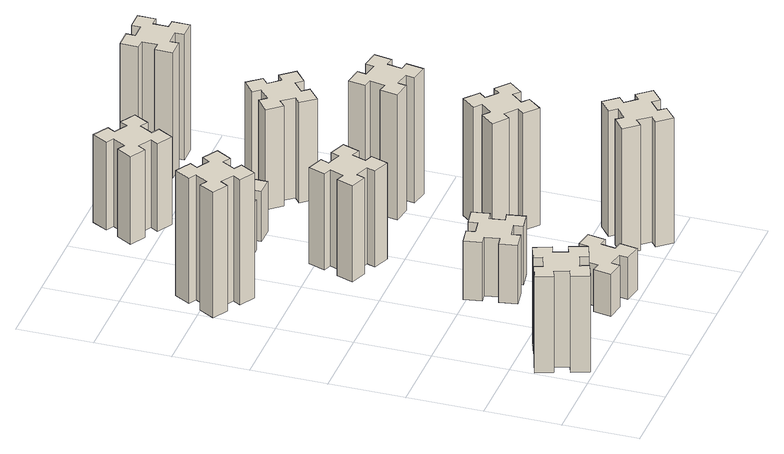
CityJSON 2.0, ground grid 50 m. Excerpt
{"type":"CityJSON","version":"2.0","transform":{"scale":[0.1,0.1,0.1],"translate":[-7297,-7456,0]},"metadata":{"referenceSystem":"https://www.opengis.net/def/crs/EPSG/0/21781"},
"CityObjects":{
"building1":{"type":"Building","attributes":{"class":"1000","function":"1000","usage":"1000","yearOfConstruction":2016,"roofType":"1000","measuredHeight":69,"storeysAboveGround":30,"storeysBelowGround":0},"geometry":[{"type":"Solid","lod":"1","boundaries":[[[[0,1,2,3,4,5,6,7,8,9,10,11,12,13,14,15,16,17,18,19]],[[17,16,20,21]],[[16,15,22,20]],[[15,14,23,22]],[[14,13,24,23]],[[13,12,25,24]],[[12,11,26,25]],[[11,10,27,26]],[[10,9,28,27]],[[9,8,29,28]],[[8,7,30,29]],[[7,6,31,30]],[[6,5,32,31]],[[5,4,33,32]],[[4,3,34,33]],[[3,2,35,34]],[[2,1,36,35]],[[1,0,37,36]],[[0,19,38,37]],[[19,18,39,38]],[[18,17,21,39]],[[24,25,26,27,28,29,30,31,32,33,34,35,36,37,38,39,21,20,22,23]]]]}]},
"building2":{"type":"Building","attributes":{"class":"1000","function":"1000","usage":"1000","yearOfConstruction":2016,"roofType":"1000","measuredHeight":90,"storeysAboveGround":30,"storeysBelowGround":0},"geometry":[{"type":"Solid","lod":"1","boundaries":[[[[40,41,42,43,44,45,46,47,48,49,50,51,52,53,54,55,56,57,58,59]],[[57,56,60,61]],[[56,55,62,60]],[[55,54,63,62]],[[54,53,64,63]],[[53,52,65,64]],[[52,51,66,65]],[[51,50,67,66]],[[50,49,68,67]],[[49,48,69,68]],[[48,47,70,69]],[[47,46,71,70]],[[46,45,72,71]],[[45,44,73,72]],[[44,43,74,73]],[[43,42,75,74]],[[42,41,76,75]],[[41,40,77,76]],[[40,59,78,77]],[[59,58,79,78]],[[58,57,61,79]],[[64,65,66,67,68,69,70,71,72,73,74,75,76,77,78,79,61,60,62,63]]]]}]},
"building3":{"type":"Building","attributes":{"class":"1000","function":"1000","usage":"1000","yearOfConstruction":2016,"roofType":"1000","measuredHeight":30,"storeysAboveGround":30,"storeysBelowGround":0},"geometry":[{"type":"Solid","lod":"1","boundaries":[[[[80,81,82,83,84,85,86,87,88,89,90,91,92,93,94,95,96,97,98,99]],[[97,96,100,101]],[[96,95,102,100]],[[95,94,103,102]],[[94,93,104,103]],[[93,92,105,104]],[[92,91,106,105]],[[91,90,107,106]],[[90,89,108,107]],[[89,88,109,108]],[[88,87,110,109]],[[87,86,111,110]],[[86,85,112,111]],[[85,84,113,112]],[[84,83,114,113]],[[83,82,115,114]],[[82,81,116,115]],[[81,80,117,116]],[[80,99,118,117]],[[99,98,119,118]],[[98,97,101,119]],[[104,105,106,107,108,109,110,111,112,113,114,115,116,117,118,119,101,100,102,103]]]]}]},
"building4":{"type":"Building","attributes":{"class":"1000","function":"1000","usage":"1000","yearOfConstruction":2016,"roofType":"1000","measuredHeight":42,"storeysAboveGround":30,"storeysBelowGround":0},"geometry":[{"type":"Solid","lod":"1","boundaries":[[[[120,121,122,123,124,125,126,127,128,129,130,131,132,133,134,135,136,137,138,139]],[[137,136,140,141]],[[136,135,142,140]],[[135,134,143,142]],[[134,133,144,143]],[[133,132,145,144]],[[132,131,146,145]],[[131,130,147,146]],[[130,129,148,147]],[[129,128,149,148]],[[128,127,150,149]],[[127,126,151,150]],[[126,125,152,151]],[[125,124,153,152]],[[124,123,154,153]],[[123,122,155,154]],[[122,121,156,155]],[[121,120,157,156]],[[120,139,158,157]],[[139,138,159,158]],[[138,137,141,159]],[[144,145,146,147,148,149,150,151,152,153,154,155,156,157,158,159,141,140,142,143]]]]}]},
"building5":{"type":"Building","attributes":{"class":"1000","function":"1000","usage":"1000","yearOfConstruction":2016,"roofType":"1000","measuredHeight":69,"storeysAboveGround":30,"storeysBelowGround":0},"geometry":[{"type":"Solid","lod":"1","boundaries":[[[[160,161,162,163,164,165,166,167,168,169,170,171,172,173,174,175,176,177,178,179]],[[177,176,180,181]],[[176,175,182,180]],[[175,174,183,182]],[[174,173,184,183]],[[173,172,185,184]],[[172,171,186,185]],[[171,170,187,186]],[[170,169,188,187]],[[169,168,189,188]],[[168,167,190,189]],[[167,166,191,190]],[[166,165,192,191]],[[165,164,193,192]],[[164,163,194,193]],[[163,162,195,194]],[[162,161,196,195]],[[161,160,197,196]],[[160,179,198,197]],[[179,178,199,198]],[[178,177,181,199]],[[184,185,186,187,188,189,190,191,192,193,194,195,196,197,198,199,181,180,182,183]]]]}]},
"building6":{"type":"Building","attributes":{"class":"1000","function":"1000","usage":"1000","yearOfConstruction":2016,"roofType":"1000","measuredHeight":36,"storeysAboveGround":30,"storeysBelowGround":0},"geometry":[{"type":"Solid","lod":"1","boundaries":[[[[200,201,202,203,204,205,206,207,208,209,210,211,212,213,214,215,216,217,218,219]],[[217,216,220,221]],[[216,215,222,220]],[[215,214,223,222]],[[214,213,224,223]],[[213,212,225,224]],[[212,211,226,225]],[[211,210,227,226]],[[210,209,228,227]],[[209,208,229,228]],[[208,207,230,229]],[[207,206,231,230]],[[206,205,232,231]],[[205,204,233,232]],[[204,203,234,233]],[[203,202,235,234]],[[202,201,236,235]],[[201,200,237,236]],[[200,219,238,237]],[[219,218,239,238]],[[218,217,221,239]],[[224,225,226,227,228,229,230,231,232,233,234,235,236,237,238,239,221,220,222,223]]]]}]},
"building7":{"type":"Building","attributes":{"class":"1000","function":"1000","usage":"1000","yearOfConstruction":2016,"roofType":"1000","measuredHeight":90,"storeysAboveGround":30,"storeysBelowGround":0},"geometry":[{"type":"Solid","lod":"1","boundaries":[[[[240,241,242,243,244,245,246,247,248,249,250,251,252,253,254,255,256,257,258,259]],[[257,256,260,261]],[[256,255,262,260]],[[255,254,263,262]],[[254,253,264,263]],[[253,252,265,264]],[[252,251,266,265]],[[251,250,267,266]],[[250,249,268,267]],[[249,248,269,268]],[[248,247,270,269]],[[247,246,271,270]],[[246,245,272,271]],[[245,244,273,272]],[[244,243,274,273]],[[243,242,275,274]],[[242,241,276,275]],[[241,240,277,276]],[[240,259,278,277]],[[259,258,279,278]],[[258,257,261,279]],[[264,265,266,267,268,269,270,271,272,273,274,275,276,277,278,279,261,260,262,263]]]]}]},
"building8":{"type":"Building","attributes":{"class":"1000","function":"1000","usage":"1000","yearOfConstruction":2016,"roofType":"1000","measuredHeight":63,"storeysAboveGround":30,"storeysBelowGround":0},"geometry":[{"type":"Solid","lod":"1","boundaries":[[[[280,281,282,283,284,285,286,287,288,289,290,291,292,293,294,295,296,297,298,299]],[[297,296,300,301]],[[296,295,302,300]],[[295,294,303,302]],[[294,293,304,303]],[[293,292,305,304]],[[292,291,306,305]],[[291,290,307,306]],[[290,289,308,307]],[[289,288,309,308]],[[288,287,310,309]],[[287,286,311,310]],[[286,285,312,311]],[[285,284,313,312]],[[284,283,314,313]],[[283,282,315,314]],[[282,281,316,315]],[[281,280,317,316]],[[280,299,318,317]],[[299,298,319,318]],[[298,297,301,319]],[[304,305,306,307,308,309,310,311,312,313,314,315,316,317,318,319,301,300,302,303]]]]}]},
"building9":{"type":"Building","attributes":{"class":"1000","function":"1000","usage":"1000","yearOfConstruction":2016,"roofType":"1000","measuredHeight":84,"storeysAboveGround":30,"storeysBelowGround":0},"geometry":[{"type":"Solid","lod":"1","boundaries":[[[[320,321,322,323,324,325,326,327,328,329,330,331,332,333,334,335,336,337,338,339]],[[337,336,340,341]],[[336,335,342,340]],[[335,334,343,342]],[[334,333,344,343]],[[333,332,345,344]],[[332,331,346,345]],[[331,330,347,346]],[[330,329,348,347]],[[329,328,349,348]],[[328,327,350,349]],[[327,326,351,350]],[[326,325,352,351]],[[325,324,353,352]],[[324,323,354,353]],[[323,322,355,354]],[[322,321,356,355]],[[321,320,357,356]],[[320,339,358,357]],[[339,338,359,358]],[[338,337,341,359]],[[344,345,346,347,348,349,350,351,352,353,354,355,356,357,358,359,341,340,342,343]]]]}]},
"building10":{"type":"Building","attributes":{"class":"1000","function":"1000","usage":"1000","yearOfConstruction":2016,"roofType":"1000","measuredHeight":90,"storeysAboveGround":30,"storeysBelowGround":0},"geometry":[{"type":"Solid","lod":"1","boundaries":[[[[360,361,362,363,364,365,366,367,368,369,370,371,372,373,374,375,376,377,378,379]],[[377,376,380,381]],[[376,375,382,380]],[[375,374,383,382]],[[374,373,384,383]],[[373,372,385,384]],[[372,371,386,385]],[[371,370,387,386]],[[370,369,388,387]],[[369,368,389,388]],[[368,367,390,389]],[[367,366,391,390]],[[366,365,392,391]],[[365,364,393,392]],[[364,363,394,393]],[[363,362,395,394]],[[362,361,396,395]],[[361,360,397,396]],[[360,379,398,397]],[[379,378,399,398]],[[378,377,381,399]],[[384,385,386,387,388,389,390,391,392,393,394,395,396,397,398,399,381,380,382,383]]]]}]},
"building11":{"type":"Building","attributes":{"class":"1000","function":"1000","usage":"1000","yearOfConstruction":2016,"roofType":"1000","measuredHeight":72,"storeysAboveGround":30,"storeysBelowGround":0},"geometry":[{"type":"Solid","lod":"1","boundaries":[[[[400,401,402,403,404,405,406,407,408,409,410,411,412,413,414,415,416,417,418,419]],[[417,416,420,421]],[[416,415,422,420]],[[415,414,423,422]],[[414,413,424,423]],[[413,412,425,424]],[[412,411,426,425]],[[411,410,427,426]],[[410,409,428,427]],[[409,408,429,428]],[[408,407,430,429]],[[407,406,431,430]],[[406,405,432,431]],[[405,404,433,432]],[[404,403,434,433]],[[403,402,435,434]],[[402,401,436,435]],[[401,400,437,436]],[[400,419,438,437]],[[419,418,439,438]],[[418,417,421,439]],[[424,425,426,427,428,429,430,431,432,433,434,435,436,437,438,439,421,420,422,423]]]]}]},
"building12":{"type":"Building","attributes":{"class":"1000","function":"1000","usage":"1000","yearOfConstruction":2016,"roofType":"1000","measuredHeight":90,"storeysAboveGround":30,"storeysBelowGround":0},"geometry":[{"type":"Solid","lod":"1","boundaries":[[[[440,441,442,443,444,445,446,447,448,449,450,451,452,453,454,455,456,457,458,459]],[[457,456,460,461]],[[456,455,462,460]],[[455,454,463,462]],[[454,453,464,463]],[[453,452,465,464]],[[452,451,466,465]],[[451,450,467,466]],[[450,449,468,467]],[[449,448,469,468]],[[448,447,470,469]],[[447,446,471,470]],[[446,445,472,471]],[[445,444,473,472]],[[444,443,474,473]],[[443,442,475,474]],[[442,441,476,475]],[[441,440,477,476]],[[440,459,478,477]],[[459,458,479,478]],[[458,457,461,479]],[[464,465,466,467,468,469,470,471,472,473,474,475,476,477,478,479,461,460,462,463]]]]}]}
},
"vertices":[
[115,255,0],[149,161,0],[93,140,0],[134,27,0],[247,69,0],[226,125,0],[320,159,0],[340,103,0],[453,144,0],[412,257,0],[356,236,0],[322,330,0],[378,350,0],[337,463,0],[224,422,0],[245,366,0],[151,332,0],[130,388,0],[17,347,0],[59,234,0],[151,332,690],[130,388,690],[245,366,690],[224,422,690],[337,463,690],[378,350,690],[322,330,690],[356,236,690],[412,257,690],[453,144,690],[340,103,690],[320,159,690],[226,125,690],[247,69,690],[134,27,690],[93,140,690],[149,161,690],[115,255,690],[59,234,690],[17,347,690],
[306,2367,0],[356,2454,0],[408,2424,0],[468,2528,0],[364,2588,0],[334,2536,0],[247,2586,0],[277,2638,0],[173,2698,0],[113,2594,0],[165,2564,0],[115,2477,0],[63,2507,0],[3,2403,0],[107,2343,0],[137,2395,0],[224,2345,0],[194,2293,0],[298,2233,0],[358,2337,0],[224,2345,900],[194,2293,900],[137,2395,900],[107,2343,900],[3,2403,900],[63,2507,900],[115,2477,900],[165,2564,900],[113,2594,900],[173,2698,900],[277,2638,900],[247,2586,900],[334,2536,900],[364,2588,900],[468,2528,900],[408,2424,900],[356,2454,900],[306,2367,900],[358,2337,900],[298,2233,900],
[876,314,0],[858,215,0],[799,226,0],[778,107,0],[897,87,0],[907,146,0],[1005,128,0],[995,69,0],[1113,48,0],[1134,167,0],[1075,177,0],[1092,275,0],[1151,265,0],[1172,383,0],[1054,404,0],[1044,345,0],[945,362,0],[956,421,0],[837,442,0],[817,324,0],[945,362,300],[956,421,300],[1044,345,300],[1054,404,300],[1172,383,300],[1151,265,300],[1092,275,300],[1075,177,300],[1134,167,300],[1113,48,300],[995,69,300],[1005,128,300],[907,146,300],[897,87,300],[778,107,300],[799,226,300],[858,215,300],[876,314,300],[817,324,300],[837,442,300],
[905,1002,0],[807,985,0],[797,1044,0],[678,1023,0],[699,905,0],[758,915,0],[776,817,0],[717,807,0],[737,688,0],[856,709,0],[845,768,0],[944,786,0],[954,727,0],[1072,747,0],[1051,866,0],[992,855,0],[975,954,0],[1034,964,0],[1013,1082,0],[895,1061,0],[975,954,420],[1034,964,420],[992,855,420],[1051,866,420],[1072,747,420],[954,727,420],[944,786,420],[845,768,420],[856,709,420],[737,688,420],[717,807,420],[776,817,420],[758,915,420],[699,905,420],[678,1023,420],[797,1044,420],[807,985,420],[905,1002,420],[895,1061,420],[1013,1082,420],
[962,1741,0],[996,1835,0],[1052,1814,0],[1093,1927,0],[980,1968,0],[960,1912,0],[866,1946,0],[887,2002,0],[774,2043,0],[733,1930,0],[789,1910,0],[755,1816,0],[699,1837,0],[657,1724,0],[770,1683,0],[791,1739,0],[885,1705,0],[864,1649,0],[977,1607,0],[1018,1720,0],[885,1705,690],[864,1649,690],[791,1739,690],[770,1683,690],[657,1724,690],[699,1837,690],[755,1816,690],[789,1910,690],[733,1930,690],[774,2043,690],[887,2002,690],[866,1946,690],[960,1912,690],[980,1968,690],[1093,1927,690],[1052,1814,690],[996,1835,690],[962,1741,690],[1018,1720,690],[977,1607,690],
[925,2675,0],[825,2675,0],[825,2735,0],[705,2735,0],[705,2615,0],[765,2615,0],[765,2515,0],[705,2515,0],[705,2395,0],[825,2395,0],[825,2455,0],[925,2455,0],[925,2395,0],[1045,2395,0],[1045,2515,0],[985,2515,0],[985,2615,0],[1045,2615,0],[1045,2735,0],[925,2735,0],[985,2615,360],[1045,2615,360],[985,2515,360],[1045,2515,360],[1045,2395,360],[925,2395,360],[925,2455,360],[825,2455,360],[825,2395,360],[705,2395,360],[705,2515,360],[765,2515,360],[765,2615,360],[705,2615,360],[705,2735,360],[825,2735,360],[825,2675,360],[925,2675,360],[925,2735,360],[1045,2735,360],
[1748,129,0],[1824,193,0],[1863,147,0],[1955,224,0],[1878,316,0],[1832,278,0],[1767,354,0],[1813,393,0],[1736,485,0],[1644,408,0],[1683,362,0],[1606,297,0],[1568,343,0],[1476,266,0],[1553,174,0],[1599,213,0],[1663,136,0],[1617,98,0],[1694,6,0],[1786,83,0],[1663,136,900],[1617,98,900],[1599,213,900],[1553,174,900],[1476,266,900],[1568,343,900],[1606,297,900],[1683,362,900],[1644,408,900],[1736,485,900],[1813,393,900],[1767,354,900],[1832,278,900],[1878,316,900],[1955,224,900],[1863,147,900],[1824,193,900],[1748,129,900],[1786,83,900],[1694,6,900],
[777,3135,0],[864,3085,0],[834,3033,0],[938,2973,0],[998,3077,0],[946,3107,0],[996,3194,0],[1048,3164,0],[1108,3268,0],[1004,3328,0],[974,3276,0],[887,3326,0],[917,3378,0],[813,3438,0],[753,3334,0],[805,3304,0],[755,3217,0],[703,3247,0],[643,3143,0],[747,3083,0],[755,3217,630],[703,3247,630],[805,3304,630],[753,3334,630],[813,3438,630],[917,3378,630],[887,3326,630],[974,3276,630],[1004,3328,630],[1108,3268,630],[1048,3164,630],[996,3194,630],[946,3107,630],[998,3077,630],[938,2973,630],[834,3033,630],[864,3085,630],[777,3135,630],[747,3083,630],[643,3143,630],
[1667,976,0],[1732,1053,0],[1778,1014,0],[1855,1106,0],[1763,1183,0],[1724,1137,0],[1648,1202,0],[1686,1248,0],[1594,1325,0],[1517,1233,0],[1563,1194,0],[1499,1118,0],[1453,1156,0],[1376,1064,0],[1468,987,0],[1506,1033,0],[1583,969,0],[1544,923,0],[1636,846,0],[1713,938,0],[1583,969,840],[1544,923,840],[1506,1033,840],[1468,987,840],[1376,1064,840],[1453,1156,840],[1499,1118,840],[1563,1194,840],[1517,1233,840],[1594,1325,840],[1686,1248,840],[1648,1202,840],[1724,1137,840],[1763,1183,840],[1855,1106,840],[1778,1014,840],[1732,1053,840],[1667,976,840],[1713,938,840],[1636,846,840],
[1547,1726,0],[1645,1708,0],[1635,1649,0],[1753,1628,0],[1774,1747,0],[1715,1757,0],[1732,1855,0],[1791,1845,0],[1812,1963,0],[1694,1984,0],[1684,1925,0],[1585,1942,0],[1596,2001,0],[1477,2022,0],[1457,1904,0],[1516,1894,0],[1498,1795,0],[1439,1806,0],[1418,1687,0],[1537,1667,0],[1498,1795,900],[1439,1806,900],[1516,1894,900],[1457,1904,900],[1477,2022,900],[1596,2001,900],[1585,1942,900],[1684,1925,900],[1694,1984,900],[1812,1963,900],[1791,1845,900],[1732,1855,900],[1715,1757,900],[1774,1747,900],[1753,1628,900],[1635,1649,900],[1645,1708,900],[1547,1726,900],[1537,1667,900],[1418,1687,900],
[1399,2433,0],[1463,2356,0],[1417,2318,0],[1494,2226,0],[1586,2303,0],[1548,2349,0],[1624,2413,0],[1663,2367,0],[1755,2444,0],[1678,2536,0],[1632,2498,0],[1567,2574,0],[1613,2613,0],[1536,2705,0],[1444,2628,0],[1483,2582,0],[1406,2517,0],[1368,2563,0],[1276,2486,0],[1353,2394,0],[1406,2517,720],[1368,2563,720],[1483,2582,720],[1444,2628,720],[1536,2705,720],[1613,2613,720],[1567,2574,720],[1632,2498,720],[1678,2536,720],[1755,2444,720],[1663,2367,720],[1624,2413,720],[1548,2349,720],[1586,2303,720],[1494,2226,720],[1417,2318,720],[1463,2356,720],[1399,2433,720],[1353,2394,720],[1276,2486,720],
[1565,3195,0],[1665,3195,0],[1665,3135,0],[1785,3135,0],[1785,3255,0],[1725,3255,0],[1725,3355,0],[1785,3355,0],[1785,3475,0],[1665,3475,0],[1665,3415,0],[1565,3415,0],[1565,3475,0],[1445,3475,0],[1445,3355,0],[1505,3355,0],[1505,3255,0],[1445,3255,0],[1445,3135,0],[1565,3135,0],[1505,3255,900],[1445,3255,900],[1505,3355,900],[1445,3355,900],[1445,3475,900],[1565,3475,900],[1565,3415,900],[1665,3415,900],[1665,3475,900],[1785,3475,900],[1785,3355,900],[1725,3355,900],[1725,3255,900],[1785,3255,900],[1785,3135,900],[1665,3135,900],[1665,3195,900],[1565,3195,900],[1565,3135,900],[1445,3135,900]
]}
